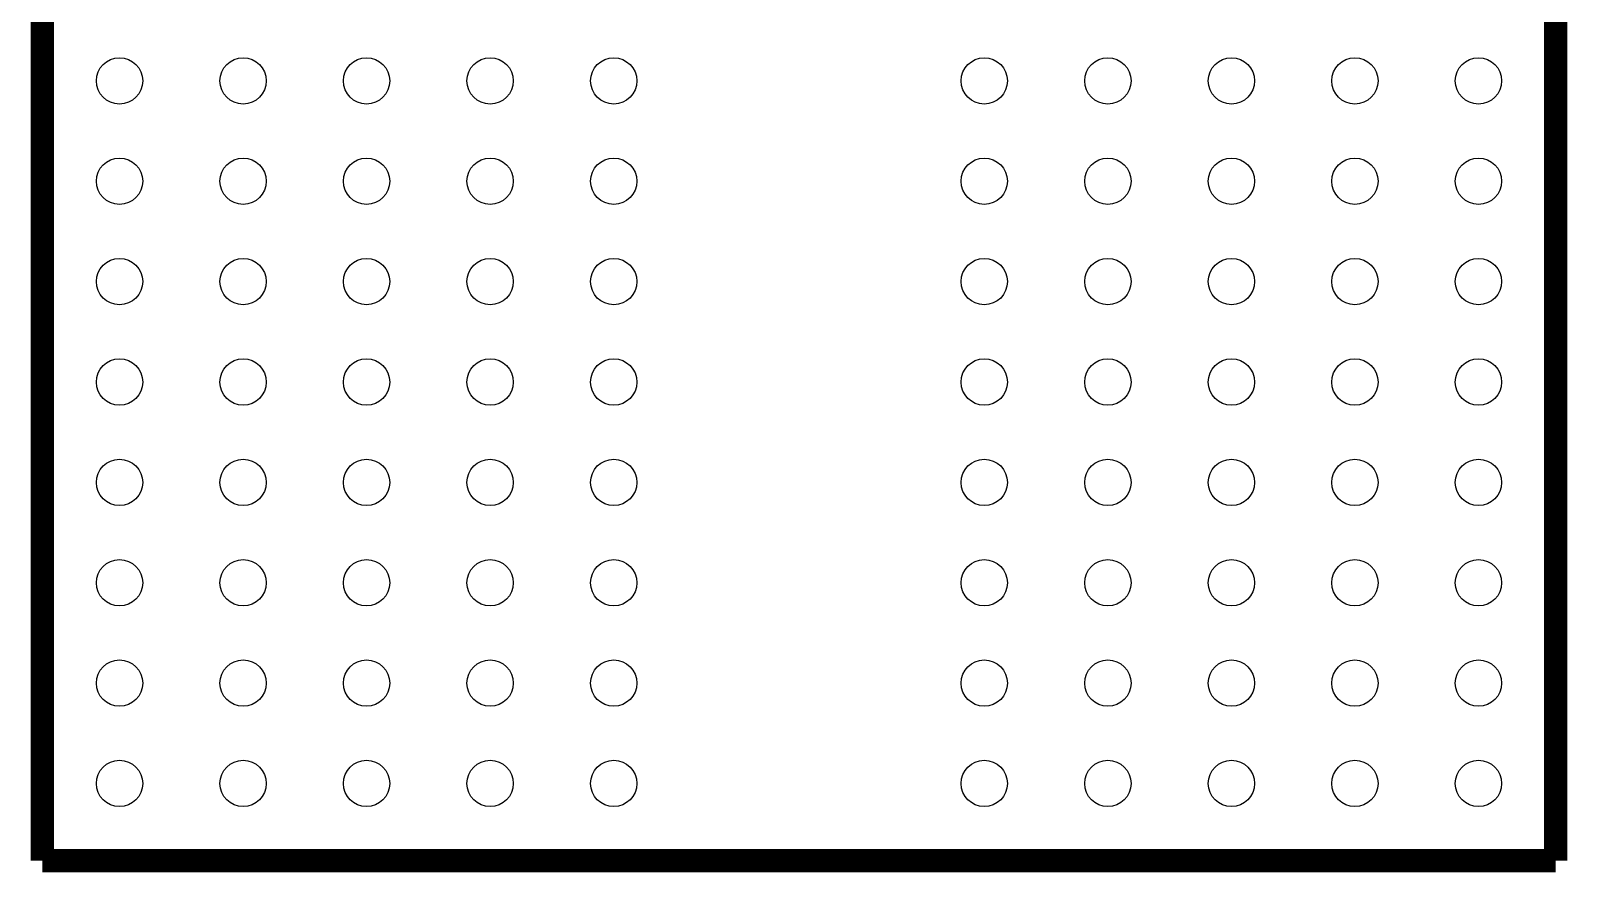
# Model space of a CAD drawing. Extents: x 0 to 87.3, y -2.5 to 56.
# Drawn here: x 40.43 to 50.38, y 25.21 to 30.66 of the extents above; entities that cross this region are included whole.
import ezdxf

# ---------------------------------------------------------------- set-up
doc = ezdxf.new("R2010")
doc.units = 0
for name, color, linetype in [('PG_SILKSCREEN_TOP', 51, 'CONTINUOUS'), ('PIN_PASTEMASK_TOP', 85, 'CONTINUOUS'), ('PIN_TOP', 80, 'CONTINUOUS')]:
    doc.layers.add(name, color=color, linetype=linetype)

msp = doc.modelspace()

# ---------------------------------------------------------------- linework, layer by layer
at = {"layer": 'PG_SILKSCREEN_TOP', "const_width": 0.150114}
for points in [[(50.302414, 39.938706), (50.302414, 25.288494)], [(40.502586, 25.288494), (40.502586, 39.748206)], [(50.302414, 25.288494), (40.502586, 25.288494)]]:
    msp.add_lwpolyline(points, dxfattribs=at)
at = {"layer": 'PIN_PASTEMASK_TOP'}
for centre in [(41.002458, 30.338522), (41.802558, 30.338522), (42.602404, 30.338522), (43.402504, 30.338522), (44.202604, 30.338522), (46.602396, 30.338522), (47.402496, 30.338522), (48.202596, 30.338522), (49.002442, 30.338522), (49.802542, 30.338522), (41.002458, 29.688536), (41.802558, 29.688536), (42.602404, 29.688536), (43.402504, 29.688536), (44.202604, 29.688536), (46.602396, 29.688536), (47.402496, 29.688536), (48.202596, 29.688536), (49.002442, 29.688536), (49.802542, 29.688536), (41.002458, 29.03855), (41.802558, 29.03855), (42.602404, 29.03855), (43.402504, 29.03855), (44.202604, 29.03855), (46.602396, 29.03855), (47.402496, 29.03855), (48.202596, 29.03855), (49.002442, 29.03855), (49.802542, 29.03855), (41.002458, 28.388564), (41.802558, 28.388564), (42.602404, 28.388564), (43.402504, 28.388564), (44.202604, 28.388564), (46.602396, 28.388564), (47.402496, 28.388564), (48.202596, 28.388564), (49.002442, 28.388564), (49.802542, 28.388564), (41.002458, 27.738578), (41.802558, 27.738578), (42.602404, 27.738578), (43.402504, 27.738578), (44.202604, 27.738578), (46.602396, 27.738578), (47.402496, 27.738578), (48.202596, 27.738578), (49.002442, 27.738578), (49.802542, 27.738578), (41.002458, 27.088592), (41.802558, 27.088592), (42.602404, 27.088592), (43.402504, 27.088592), (44.202604, 27.088592), (46.602396, 27.088592), (47.402496, 27.088592), (48.202596, 27.088592), (49.002442, 27.088592), (49.802542, 27.088592), (41.002458, 26.438606), (41.802558, 26.438606), (42.602404, 26.438606), (43.402504, 26.438606), (44.202604, 26.438606), (46.602396, 26.438606), (47.402496, 26.438606), (48.202596, 26.438606), (49.002442, 26.438606), (49.802542, 26.438606), (41.002458, 25.78862), (41.802558, 25.78862), (42.602404, 25.78862), (43.402504, 25.78862), (44.202604, 25.78862), (46.602396, 25.78862), (47.402496, 25.78862), (48.202596, 25.78862), (49.002442, 25.78862), (49.802542, 25.78862)]:
    msp.add_circle(centre, 0.149987, dxfattribs=at)
at = {"layer": 'PIN_TOP'}
for centre in [(41.002458, 30.338522), (41.802558, 30.338522), (42.602404, 30.338522), (43.402504, 30.338522), (44.202604, 30.338522), (46.602396, 30.338522), (47.402496, 30.338522), (48.202596, 30.338522), (49.002442, 30.338522), (49.802542, 30.338522), (41.002458, 29.688536), (41.802558, 29.688536), (42.602404, 29.688536), (43.402504, 29.688536), (44.202604, 29.688536), (46.602396, 29.688536), (47.402496, 29.688536), (48.202596, 29.688536), (49.002442, 29.688536), (49.802542, 29.688536), (41.002458, 29.03855), (41.802558, 29.03855), (42.602404, 29.03855), (43.402504, 29.03855), (44.202604, 29.03855), (46.602396, 29.03855), (47.402496, 29.03855), (48.202596, 29.03855), (49.002442, 29.03855), (49.802542, 29.03855), (41.002458, 28.388564), (41.802558, 28.388564), (42.602404, 28.388564), (43.402504, 28.388564), (44.202604, 28.388564), (46.602396, 28.388564), (47.402496, 28.388564), (48.202596, 28.388564), (49.002442, 28.388564), (49.802542, 28.388564), (41.002458, 27.738578), (41.802558, 27.738578), (42.602404, 27.738578), (43.402504, 27.738578), (44.202604, 27.738578), (46.602396, 27.738578), (47.402496, 27.738578), (48.202596, 27.738578), (49.002442, 27.738578), (49.802542, 27.738578), (41.002458, 27.088592), (41.802558, 27.088592), (42.602404, 27.088592), (43.402504, 27.088592), (44.202604, 27.088592), (46.602396, 27.088592), (47.402496, 27.088592), (48.202596, 27.088592), (49.002442, 27.088592), (49.802542, 27.088592), (41.002458, 26.438606), (41.802558, 26.438606), (42.602404, 26.438606), (43.402504, 26.438606), (44.202604, 26.438606), (46.602396, 26.438606), (47.402496, 26.438606), (48.202596, 26.438606), (49.002442, 26.438606), (49.802542, 26.438606), (41.002458, 25.78862), (41.802558, 25.78862), (42.602404, 25.78862), (43.402504, 25.78862), (44.202604, 25.78862), (46.602396, 25.78862), (47.402496, 25.78862), (48.202596, 25.78862), (49.002442, 25.78862), (49.802542, 25.78862)]:
    msp.add_circle(centre, 0.149987, dxfattribs=at)

doc.saveas('drawing.dxf')
